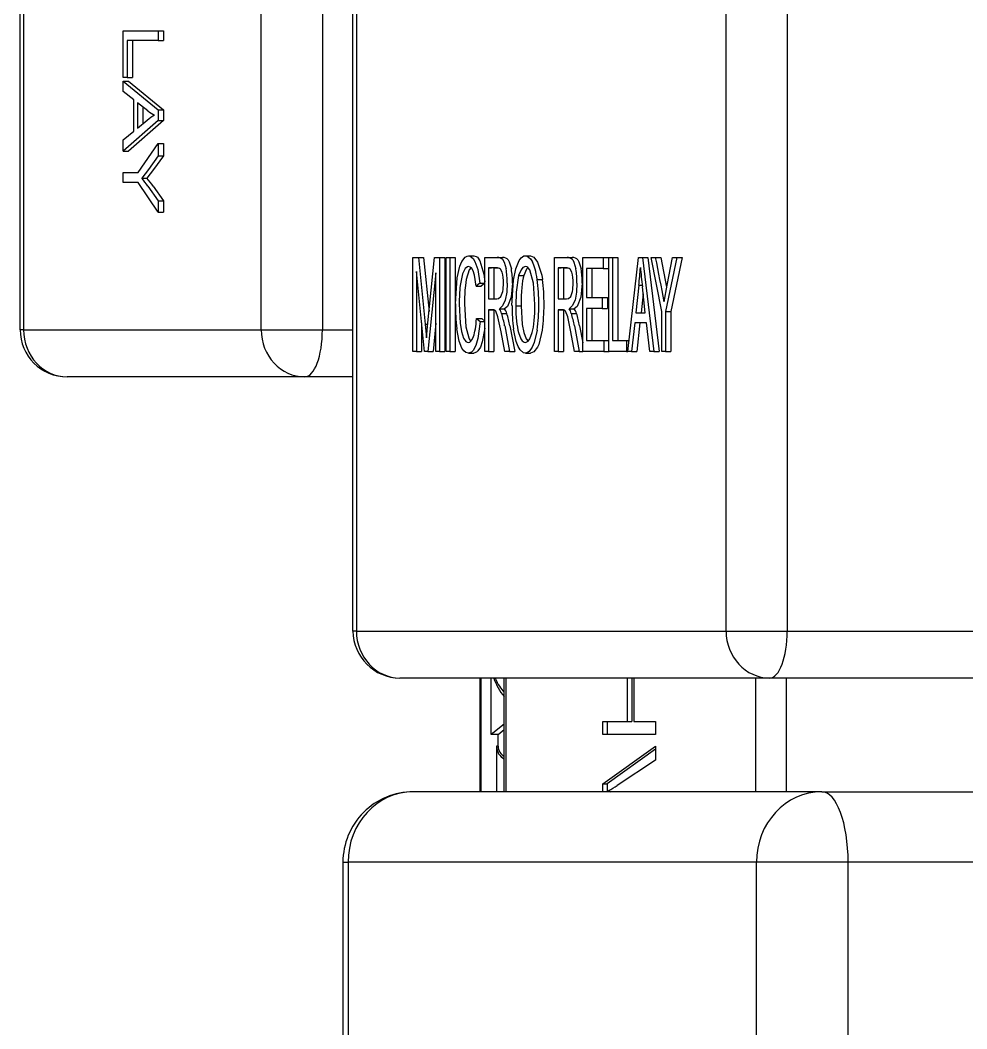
# Model space of a CAD drawing. Header units: inches. Extents: x 47316 to 59086, y 3141 to 11743.
# Drawn here: x 51897.58 to 51905.67, y 9000.97 to 9009.59 of the extents above; entities that cross this region are included whole.
import ezdxf

# ---------------------------------------------------------------- set-up
doc = ezdxf.new("R2010")
doc.units = ezdxf.units.IN
doc.header["$MEASUREMENT"] = 0
doc.layers.add('___SHELL', color=7, linetype='Continuous')

msp = doc.modelspace()

# ---------------------------------------------------------------- linework, layer by layer
at = {"layer": '___SHELL', "color": 0, "linetype": 'ByBlock', "lineweight": -2}
for p, q in [((51897.5796, 9006.9459), (51897.5796, 9015.3813)), ((51897.6088, 9015.3813), (51897.6089, 9006.9459)), ((51899.6402, 9006.9459), (51899.6402, 9015.3813)), ((51900.1631, 9015.3813), (51900.1631, 9006.9459)), ((51898.7604, 9008.4343), (51898.6755, 9008.3161)), ((51898.8051, 9008.4343), (51898.7205, 9008.3164)), ((51898.6755, 9008.3161), (51898.6188, 9008.2429)), ((51898.7205, 9008.3164), (51898.6634, 9008.2429)), ((51901.355, 9007.5297), (51901.3848, 9007.5672)), ((51901.3848, 9007.5672), (51901.4014, 9007.5762)), ((51901.4014, 9007.5762), (51901.4131, 9007.5781)), ((51901.4131, 9007.5781), (51901.4268, 9007.5756)), ((51901.4268, 9007.5756), (51901.4519, 9007.5558)), ((51901.4519, 9007.5558), (51901.4674, 9007.531)), ((51901.4578, 9007.5781), (51901.4761, 9007.5737)), ((51901.4761, 9007.5737), (51901.4878, 9007.5656)), ((51901.4878, 9007.5656), (51901.5091, 9007.5367)), ((51901.7068, 9007.5427), (51901.7171, 9007.5251)), ((51901.7515, 9007.5426), (51901.7602, 9007.5281)), ((51901.8442, 9007.5372), (51901.8622, 9007.5614)), ((51901.8622, 9007.5614), (51901.886, 9007.5768)), ((51901.886, 9007.5768), (51901.8985, 9007.5784)), ((51901.8985, 9007.5784), (51901.9133, 9007.5751)), ((51901.9133, 9007.5751), (51901.9416, 9007.5522)), ((51901.9416, 9007.5522), (51901.9585, 9007.5258)), ((51901.9432, 9007.5784), (51901.9713, 9007.568)), ((51901.9713, 9007.568), (51902.0031, 9007.5254)), ((51902.3027, 9007.5427), (51902.313, 9007.5251)), ((51902.3474, 9007.5426), (51902.3561, 9007.5281)), ((51901.3147, 9007.3906), (51901.338, 9007.4904)), ((51901.338, 9007.4904), (51901.355, 9007.5297)), ((51901.3831, 9007.4711), (51901.3595, 9007.4252)), ((51901.4023, 9007.4852), (51901.3831, 9007.4711)), ((51901.4185, 9007.4579), (51901.3923, 9007.3765)), ((51901.4126, 9007.4869), (51901.4023, 9007.4852)), ((51901.4273, 9007.4822), (51901.4126, 9007.4869)), ((51901.4335, 9007.4774), (51901.4185, 9007.4579)), ((51901.4362, 9007.4747), (51901.4273, 9007.4822)), ((51901.4513, 9007.4504), (51901.4362, 9007.4747)), ((51901.4674, 9007.531), (51901.4905, 9007.4619)), ((51901.4905, 9007.4619), (51901.5079, 9007.3439)), ((51901.5091, 9007.5367), (51901.5432, 9007.4209)), ((51901.6774, 9007.4703), (51901.6593, 9007.4755)), ((51901.6852, 9007.4633), (51901.6774, 9007.4703)), ((51901.6984, 9007.4386), (51901.6852, 9007.4633)), ((51901.7171, 9007.5251), (51901.7335, 9007.4662)), ((51901.7602, 9007.5281), (51901.7782, 9007.4662)), ((51901.7966, 9007.3714), (51901.8155, 9007.4657)), ((51901.8155, 9007.4657), (51901.8442, 9007.5372)), ((51901.8611, 9007.4583), (51901.8406, 9007.4095)), ((51901.877, 9007.4781), (51901.8611, 9007.4583)), ((51901.8986, 9007.487), (51901.877, 9007.4781)), ((51901.9087, 9007.4629), (51901.8853, 9007.4095)), ((51901.9116, 9007.4838), (51901.8986, 9007.487)), ((51901.9207, 9007.4772), (51901.9087, 9007.4629)), ((51901.92, 9007.478), (51901.9116, 9007.4838)), ((51901.9357, 9007.4579), (51901.92, 9007.478)), ((51901.9687, 9007.345), (51901.9357, 9007.4579)), ((51902.0031, 9007.5254), (51902.0378, 9007.4123)), ((51902.2733, 9007.4703), (51902.2553, 9007.4755)), ((51902.2811, 9007.4633), (51902.2733, 9007.4703)), ((51902.2943, 9007.4386), (51902.2811, 9007.4633)), ((51902.313, 9007.5251), (51902.3294, 9007.4662)), ((51902.3561, 9007.5281), (51902.3741, 9007.4662)), ((51901.2999, 9007.1685), (51901.3147, 9007.3906)), ((51901.3595, 9007.4252), (51901.3402, 9007.3233)), ((51901.3923, 9007.3765), (51901.3849, 9007.3233)), ((51901.463, 9007.4125), (51901.4513, 9007.4504)), ((51901.4767, 9007.3192), (51901.463, 9007.4125)), ((51901.5432, 9007.4209), (51901.5516, 9007.3557)), ((51901.7837, 9007.1522), (51901.7966, 9007.3714)), ((51901.8406, 9007.4095), (51901.8195, 9007.2684)), ((51902.0378, 9007.4123), (51902.0437, 9007.377)), ((51901.7435, 9007.345), (51901.7397, 9007.2684)), ((51901.7881, 9007.345), (51901.7776, 9007.2249)), ((51901.9803, 9007.162), (51901.9687, 9007.345)), ((51902.3394, 9007.345), (51902.3356, 9007.2684)), ((51902.3841, 9007.345), (51902.3735, 9007.2249)), ((51901.6517, 9007.2097), (51901.6695, 9007.2128)), ((51901.6695, 9007.2128), (51901.6894, 9007.2297)), ((51901.6894, 9007.2297), (51901.7044, 9007.273)), ((51901.7265, 9007.1992), (51901.7035, 9007.1497)), ((51901.7397, 9007.2684), (51901.7265, 9007.1992)), ((51901.7776, 9007.2249), (51901.7443, 9007.1448)), ((51901.8195, 9007.2684), (51901.8163, 9007.1505)), ((51902.2477, 9007.2097), (51902.2655, 9007.2128)), ((51902.2655, 9007.2128), (51902.2853, 9007.2297)), ((51902.2853, 9007.2297), (51902.3003, 9007.273)), ((51902.3224, 9007.1992), (51902.2994, 9007.1497)), ((51902.3356, 9007.2684), (51902.3224, 9007.1992)), ((51902.3735, 9007.2249), (51902.3402, 9007.1448)), ((51901.3327, 9007.1691), (51901.34, 9007.0038)), ((51901.3774, 9007.1691), (51901.3889, 9006.9702)), ((51901.6454, 9007.1052), (51901.6379, 9007.1137)), ((51901.7035, 9007.1497), (51901.6759, 9007.1265)), ((51901.7443, 9007.1448), (51901.7205, 9007.1265)), ((51901.861, 9007.1505), (51901.8704, 9006.9905)), ((51902.2414, 9007.1052), (51902.2339, 9007.1137)), ((51902.2994, 9007.1497), (51902.2718, 9007.1265)), ((51902.3402, 9007.1448), (51902.3165, 9007.1265)), ((51901.6639, 9007.0575), (51901.6454, 9007.1052)), ((51901.6914, 9006.928), (51901.6639, 9007.0575)), ((51902.2598, 9007.0575), (51902.2414, 9007.1052)), ((51902.2874, 9006.928), (51902.2598, 9007.0575)), ((51901.3323, 9006.8486), (51901.3126, 9006.9532)), ((51901.34, 9007.0038), (51901.3512, 9006.9324)), ((51901.3889, 9006.9702), (51901.414, 9006.8758)), ((51901.512, 9007.0157), (51901.4921, 9006.871)), ((51901.5516, 9006.9611), (51901.5299, 9006.8442)), ((51901.8207, 9006.8451), (51901.7973, 9006.9516)), ((51901.8704, 9006.9905), (51901.8842, 9006.9215)), ((51901.9984, 9006.9426), (51901.9742, 9006.8382)), ((51902.043, 9006.9428), (51902.0119, 9006.8191)), ((51901.3512, 9006.9324), (51901.3693, 9006.8757)), ((51901.3693, 9006.8757), (51901.3902, 9006.8465)), ((51901.4296, 9006.846), (51901.4434, 9006.8632)), ((51901.4434, 9006.8632), (51901.4553, 9006.8897)), ((51901.4921, 9006.871), (51901.4746, 9006.812)), ((51901.8396, 9006.9218), (51901.8596, 9006.8694)), ((51901.8596, 9006.8694), (51901.8716, 9006.8518)), ((51901.8842, 9006.9215), (51901.9045, 9006.8697)), ((51901.9045, 9006.8697), (51901.9209, 9006.8479)), ((51901.9207, 9006.8476), (51901.937, 9006.8692)), ((51901.937, 9006.8692), (51901.9572, 9006.9226)), ((51901.3558, 9006.7878), (51901.3323, 9006.8486)), ((51901.3714, 9006.7662), (51901.3558, 9006.7878)), ((51901.3905, 9006.752), (51901.3714, 9006.7662)), ((51901.3902, 9006.8465), (51901.4018, 9006.8397)), ((51901.4018, 9006.8397), (51901.4101, 9006.8382)), ((51901.4101, 9006.8382), (51901.422, 9006.8409)), ((51901.422, 9006.8409), (51901.4296, 9006.846)), ((51901.4516, 9006.7695), (51901.4379, 9006.7558)), ((51901.4746, 9006.812), (51901.4516, 9006.7695)), ((51901.5135, 9006.7985), (51901.4924, 9006.7649)), ((51901.5299, 9006.8442), (51901.5135, 9006.7985)), ((51901.8377, 9006.8018), (51901.8207, 9006.8451)), ((51901.8545, 9006.7742), (51901.8377, 9006.8018)), ((51901.8829, 9006.7501), (51901.8545, 9006.7742)), ((51901.8716, 9006.8518), (51901.8891, 9006.8396)), ((51901.8891, 9006.8396), (51901.8982, 9006.8381)), ((51901.8982, 9006.8381), (51901.9207, 9006.8476)), ((51901.9566, 9006.7967), (51901.9306, 9006.7614)), ((51901.9742, 9006.8382), (51901.9566, 9006.7967)), ((51902.0013, 9006.7968), (51901.9715, 9006.7581)), ((51902.0119, 9006.8191), (51902.0013, 9006.7968)), ((51901.4126, 9006.7471), (51901.3905, 9006.752)), ((51901.4379, 9006.7558), (51901.4126, 9006.7471)), ((51901.4807, 9006.7545), (51901.4573, 9006.747)), ((51901.4924, 9006.7649), (51901.4807, 9006.7545)), ((51901.8983, 9006.747), (51901.8829, 9006.7501)), ((51901.9161, 9006.7513), (51901.8983, 9006.747)), ((51901.9306, 9006.7614), (51901.9161, 9006.7513)), ((51901.9715, 9006.7581), (51901.943, 9006.7471)), ((51900.3383, 9002.3943), (51900.3383, 8993.0753)), ((51900.3822, 9002.3943), (51900.3822, 8993.0753)), ((51903.8732, 8993.0753), (51903.8732, 9002.3943)), ((51904.6575, 8993.0753), (51904.6575, 9002.3943))]:
    msp.add_line(p, q, dxfattribs=at)
at = {"layer": '___SHELL', "color": 0, "linetype": 'ByBlock', "lineweight": -2, "ltscale": 0.3375}
for p, q in [((51900.4246, 9004.3708), (51900.4246, 9009.7936)), ((51900.4538, 9009.7936), (51900.4538, 9004.3708)), ((51903.6137, 9004.3708), (51903.6137, 9009.7936)), ((51904.1367, 9009.7936), (51904.1367, 9004.3708))]:
    msp.add_line(p, q, dxfattribs=at)
at = {"layer": '___SHELL', "color": 0, "linetype": 'ByBlock', "lineweight": -2, "ltscale": 0.024911}
msp.add_line((51898.4594, 9009.1021), (51898.4594, 9009.5024), dxfattribs=at)
at = {"layer": '___SHELL', "color": 0, "linetype": 'ByBlock', "lineweight": -2, "ltscale": 0.018732}
msp.add_line((51898.4594, 9009.5024), (51898.7604, 9009.5024), dxfattribs=at)
at = {"layer": '___SHELL', "color": 0, "linetype": 'ByBlock', "lineweight": -2, "ltscale": 0.00278}
for p, q in [((51898.7604, 9009.5024), (51898.8051, 9009.5024)), ((51898.7604, 9009.4177), (51898.8051, 9009.4177)), ((51898.7604, 9008.8257), (51898.8051, 9008.8257)), ((51898.7604, 9008.7343), (51898.8051, 9008.7343)), ((51898.7604, 9008.5373), (51898.8051, 9008.5373)), ((51898.7604, 9008.4343), (51898.8051, 9008.4343)), ((51898.6188, 9008.2429), (51898.6634, 9008.2429)), ((51898.7604, 9008.0489), (51898.8051, 9008.0489)), ((51898.7604, 9007.9501), (51898.8051, 9007.9501)), ((51901.1648, 9007.5642), (51901.2095, 9007.5642)), ((51901.4133, 9007.5781), (51901.458, 9007.5781)), ((51901.6201, 9007.5643), (51901.6647, 9007.5643)), ((51901.6582, 9007.564), (51901.7029, 9007.564)), ((51902.5633, 9007.5642), (51902.608, 9007.5642)), ((51903.1929, 9007.5642), (51903.2375, 9007.5642)), ((51902.5633, 9007.4695), (51902.608, 9007.4695)), ((51901.8406, 9007.4095), (51901.8853, 9007.4095)), ((51901.4767, 9007.3192), (51901.5214, 9007.3192)), ((51902.1911, 9007.21), (51902.2357, 9007.21)), ((51902.5543, 9007.2233), (51902.599, 9007.2233)), ((51901.6759, 9007.1265), (51901.7205, 9007.1265)), ((51902.5543, 9007.1291), (51902.599, 9007.1291)), ((51901.4803, 9007.0426), (51901.5249, 9007.0426)), ((51902.291, 9007.0864), (51902.3356, 9007.0864)), ((51902.5689, 9006.8556), (51902.6135, 9006.8556)), ((51900.9664, 9006.7608), (51901.0111, 9006.7608)), ((51901.0644, 9006.7608), (51901.1091, 9006.7608)), ((51901.1648, 9006.7608), (51901.2095, 9006.7608)), ((51901.4129, 9006.7471), (51901.4575, 9006.7471)), ((51901.5834, 9006.7608), (51901.6281, 9006.7608)), ((51901.7631, 9006.7608), (51901.8078, 9006.7608)), ((51901.8982, 9006.747), (51901.9429, 9006.747)), ((51902.1794, 9006.7608), (51902.224, 9006.7608)), ((51902.5689, 9006.7608), (51902.6135, 9006.7608)), ((51902.9973, 9006.7608), (51903.042, 9006.7608))]:
    msp.add_line(p, q, dxfattribs=at)
at = {"layer": '___SHELL', "color": 0, "linetype": 'ByBlock', "lineweight": -2, "ltscale": 0.00527}
for p, q in [((51898.7604, 9009.5024), (51898.7604, 9009.4177)), ((51898.8051, 9009.5024), (51898.8051, 9009.4177)), ((51898.4594, 9008.2057), (51898.4594, 9008.2904))]:
    msp.add_line(p, q, dxfattribs=at)
at = {"layer": '___SHELL', "color": 0, "linetype": 'ByBlock', "lineweight": -2, "ltscale": 0.016522}
msp.add_line((51898.7604, 9009.4177), (51898.495, 9009.4177), dxfattribs=at)
at = {"layer": '___SHELL', "color": 0, "linetype": 'ByBlock', "lineweight": -2, "ltscale": 0.019641}
for p, q in [((51898.495, 9009.4177), (51898.495, 9009.1021)), ((51898.5397, 9009.4177), (51898.5397, 9009.1021))]:
    msp.add_line(p, q, dxfattribs=at)
at = {"layer": '___SHELL', "color": 0, "linetype": 'ByBlock', "lineweight": -2, "ltscale": 0.002209}
msp.add_line((51898.495, 9009.1021), (51898.4594, 9009.1021), dxfattribs=at)
at = {"layer": '___SHELL', "color": 0, "linetype": 'ByBlock', "lineweight": -2, "ltscale": 0.002783}
for p, q in [((51898.495, 9009.1021), (51898.5397, 9009.1021)), ((51898.4594, 9009.0716), (51898.5042, 9009.0716)), ((51898.4594, 9008.4723), (51898.5042, 9008.4723)), ((51900.9836, 9007.5642), (51901.0283, 9007.5642)), ((51901.2532, 9007.5642), (51901.2979, 9007.5642)), ((51901.8972, 9007.5784), (51901.9419, 9007.5784)), ((51902.216, 9007.5643), (51902.2607, 9007.5643)), ((51902.2541, 9007.564), (51902.2988, 9007.564)), ((51902.6431, 9007.5642), (51902.6878, 9007.5642)), ((51902.8991, 9007.5642), (51902.9438, 9007.5642)), ((51903.0115, 9007.5642), (51903.0562, 9007.5642)), ((51901.999, 9007.377), (51902.0437, 9007.377)), ((51901.5079, 9007.3439), (51901.5526, 9007.3439)), ((51901.5951, 9007.21), (51901.6398, 9007.21)), ((51901.8163, 9007.1508), (51901.861, 9007.1508)), ((51902.2718, 9007.1265), (51902.3165, 9007.1265)), ((51901.695, 9007.0864), (51901.7397, 9007.0864)), ((51903.0971, 9007.1012), (51903.1418, 9007.1012)), ((51901.2532, 9006.7608), (51901.2979, 9006.7608)), ((51902.8064, 9006.7608), (51902.8512, 9006.7608)), ((51903.0971, 9006.7608), (51903.1418, 9006.7608))]:
    msp.add_line(p, q, dxfattribs=at)
at = {"layer": '___SHELL', "color": 0, "linetype": 'ByBlock', "lineweight": -2, "ltscale": 0.005597}
msp.add_line((51898.4594, 9008.9817), (51898.4594, 9009.0716), dxfattribs=at)
at = {"layer": '___SHELL', "color": 0, "linetype": 'ByBlock', "lineweight": -2, "ltscale": 0.024189}
msp.add_line((51898.4594, 9009.0716), (51898.7604, 9008.8257), dxfattribs=at)
at = {"layer": '___SHELL', "color": 0, "linetype": 'ByBlock', "lineweight": -2, "ltscale": 0.024187}
msp.add_line((51898.5042, 9009.0716), (51898.8051, 9008.8257), dxfattribs=at)
at = {"layer": '___SHELL', "color": 0, "linetype": 'ByBlock', "lineweight": -2, "ltscale": 0.007171}
msp.add_line((51898.5506, 9008.9112), (51898.4594, 9008.9817), dxfattribs=at)
at = {"layer": '___SHELL', "color": 0, "linetype": 'ByBlock', "lineweight": -2, "ltscale": 0.016663}
msp.add_line((51898.5506, 9008.6435), (51898.5506, 9008.9112), dxfattribs=at)
at = {"layer": '___SHELL', "color": 0, "linetype": 'ByBlock', "lineweight": -2, "ltscale": 0.007024}
msp.add_line((51898.6713, 9008.8165), (51898.583, 9008.8868), dxfattribs=at)
at = {"layer": '___SHELL', "color": 0, "linetype": 'ByBlock', "lineweight": -2, "ltscale": 0.01351}
msp.add_line((51898.583, 9008.8868), (51898.583, 9008.6697), dxfattribs=at)
at = {"layer": '___SHELL', "color": 0, "linetype": 'ByBlock', "lineweight": -2, "ltscale": 0.00907}
msp.add_line((51898.6277, 9008.8512), (51898.6277, 9008.7055), dxfattribs=at)
at = {"layer": '___SHELL', "color": 0, "linetype": 'ByBlock', "lineweight": -2, "ltscale": 0.005692}
for p, q in [((51898.7604, 9008.8257), (51898.7604, 9008.7343)), ((51898.8051, 9008.8257), (51898.8051, 9008.7343))]:
    msp.add_line(p, q, dxfattribs=at)
at = {"layer": '___SHELL', "color": 0, "linetype": 'ByBlock', "lineweight": -2, "ltscale": 0.024834}
msp.add_line((51898.7604, 9008.7343), (51898.4594, 9008.4723), dxfattribs=at)
at = {"layer": '___SHELL', "color": 0, "linetype": 'ByBlock', "lineweight": -2, "ltscale": 0.024832}
msp.add_line((51898.8051, 9008.7343), (51898.5042, 9008.4723), dxfattribs=at)
at = {"layer": '___SHELL', "color": 0, "linetype": 'ByBlock', "lineweight": -2, "ltscale": 0.006652}
msp.add_line((51898.583, 9008.6697), (51898.6664, 9008.7366), dxfattribs=at)
at = {"layer": '___SHELL', "color": 0, "linetype": 'ByBlock', "lineweight": -2, "ltscale": 0.007336}
msp.add_line((51898.4594, 9008.5688), (51898.5506, 9008.6435), dxfattribs=at)
at = {"layer": '___SHELL', "color": 0, "linetype": 'ByBlock', "lineweight": -2, "ltscale": 0.006006}
msp.add_line((51898.4594, 9008.4723), (51898.4594, 9008.5688), dxfattribs=at)
at = {"layer": '___SHELL', "color": 0, "linetype": 'ByBlock', "lineweight": -2, "ltscale": 0.018782}
msp.add_line((51898.5869, 9008.2904), (51898.7604, 9008.5373), dxfattribs=at)
at = {"layer": '___SHELL', "color": 0, "linetype": 'ByBlock', "lineweight": -2, "ltscale": 0.006415}
for p, q in [((51898.7604, 9008.5373), (51898.7604, 9008.4343)), ((51898.8051, 9008.5373), (51898.8051, 9008.4343))]:
    msp.add_line(p, q, dxfattribs=at)
at = {"layer": '___SHELL', "color": 0, "linetype": 'ByBlock', "lineweight": -2, "ltscale": 0.007935}
for p, q in [((51898.4594, 9008.2904), (51898.5869, 9008.2904)), ((51898.5869, 9008.2057), (51898.4594, 9008.2057))]:
    msp.add_line(p, q, dxfattribs=at)
at = {"layer": '___SHELL', "color": 0, "linetype": 'ByBlock', "lineweight": -2, "ltscale": 0.019227}
msp.add_line((51898.7604, 9007.9501), (51898.5869, 9008.2057), dxfattribs=at)
at = {"layer": '___SHELL', "color": 0, "linetype": 'ByBlock', "lineweight": -2, "ltscale": 0.00948}
for p, q in [((51898.672, 9008.1729), (51898.7604, 9008.0489)), ((51898.7166, 9008.1729), (51898.8051, 9008.0489))]:
    msp.add_line(p, q, dxfattribs=at)
at = {"layer": '___SHELL', "color": 0, "linetype": 'ByBlock', "lineweight": -2, "ltscale": 0.006149}
for p, q in [((51898.7604, 9008.0489), (51898.7604, 9007.9501)), ((51898.8051, 9008.0489), (51898.8051, 9007.9501))]:
    msp.add_line(p, q, dxfattribs=at)
at = {"layer": '___SHELL', "color": 0, "linetype": 'ByBlock', "lineweight": -2, "ltscale": 0.05}
for p, q in [((51900.9358, 9006.7608), (51900.9358, 9007.5642)), ((51901.1648, 9007.5642), (51901.1648, 9006.7608)), ((51901.2095, 9007.5642), (51901.2095, 9006.7608)), ((51901.2214, 9006.7608), (51901.2214, 9007.5642)), ((51901.2532, 9007.5642), (51901.2532, 9006.7608)), ((51901.2979, 9007.5642), (51901.2979, 9006.7608)), ((51901.5516, 9006.7608), (51901.5516, 9007.5642)), ((51902.1476, 9006.7608), (51902.1476, 9007.5642)), ((51902.3898, 9006.7608), (51902.3898, 9007.5642)), ((51902.6114, 9006.7608), (51902.6114, 9007.5642))]:
    msp.add_line(p, q, dxfattribs=at)
at = {"layer": '___SHELL', "color": 0, "linetype": 'ByBlock', "lineweight": -2, "ltscale": 0.002975}
msp.add_line((51900.9358, 9007.5642), (51900.9836, 9007.5642), dxfattribs=at)
at = {"layer": '___SHELL', "color": 0, "linetype": 'ByBlock', "lineweight": -2, "ltscale": 0.035579}
msp.add_line((51900.9836, 9007.5642), (51901.0403, 9006.9954), dxfattribs=at)
at = {"layer": '___SHELL', "color": 0, "linetype": 'ByBlock', "lineweight": -2, "ltscale": 0.028955}
msp.add_line((51901.0283, 9007.5642), (51901.0745, 9007.1013), dxfattribs=at)
at = {"layer": '___SHELL', "color": 0, "linetype": 'ByBlock', "lineweight": -2, "ltscale": 0.034973}
msp.add_line((51901.0646, 9007.0052), (51901.122, 9007.5642), dxfattribs=at)
at = {"layer": '___SHELL', "color": 0, "linetype": 'ByBlock', "lineweight": -2, "ltscale": 0.002661}
msp.add_line((51901.122, 9007.5642), (51901.1648, 9007.5642), dxfattribs=at)
at = {"layer": '___SHELL', "color": 0, "linetype": 'ByBlock', "lineweight": -2, "ltscale": 0.001978}
for p, q in [((51901.2214, 9007.5642), (51901.2532, 9007.5642)), ((51901.2532, 9006.7608), (51901.2214, 9006.7608)), ((51902.1794, 9006.7608), (51902.1476, 9006.7608))]:
    msp.add_line(p, q, dxfattribs=at)
at = {"layer": '___SHELL', "color": 0, "linetype": 'ByBlock', "lineweight": -2, "ltscale": 0.002222}
msp.add_line((51901.5516, 9007.5642), (51901.5873, 9007.5642), dxfattribs=at)
at = {"layer": '___SHELL', "color": 0, "linetype": 'ByBlock', "lineweight": -2, "ltscale": 0.001056}
msp.add_line((51901.5516, 9007.5642), (51901.5686, 9007.5642), dxfattribs=at)
at = {"layer": '___SHELL', "color": 0, "linetype": 'ByBlock', "lineweight": -2, "ltscale": 0.003204}
for p, q in [((51901.5686, 9007.5642), (51901.6201, 9007.5643)), ((51902.1645, 9007.5642), (51902.216, 9007.5643))]:
    msp.add_line(p, q, dxfattribs=at)
at = {"layer": '___SHELL', "color": 0, "linetype": 'ByBlock', "lineweight": -2, "ltscale": 0.002365}
for p, q in [((51901.6201, 9007.5643), (51901.6581, 9007.564)), ((51902.216, 9007.5643), (51902.254, 9007.564))]:
    msp.add_line(p, q, dxfattribs=at)
at = {"layer": '___SHELL', "color": 0, "linetype": 'ByBlock', "lineweight": -2, "ltscale": 0.002356}
for p, q in [((51901.6649, 9007.5642), (51901.7027, 9007.5642)), ((51902.2608, 9007.5642), (51902.2987, 9007.5642))]:
    msp.add_line(p, q, dxfattribs=at)
at = {"layer": '___SHELL', "color": 0, "linetype": 'ByBlock', "lineweight": -2, "ltscale": 0.002219}
msp.add_line((51902.1476, 9007.5642), (51902.1832, 9007.5642), dxfattribs=at)
at = {"layer": '___SHELL', "color": 0, "linetype": 'ByBlock', "lineweight": -2, "ltscale": 0.001053}
msp.add_line((51902.1476, 9007.5642), (51902.1645, 9007.5642), dxfattribs=at)
at = {"layer": '___SHELL', "color": 0, "linetype": 'ByBlock', "lineweight": -2, "ltscale": 0.010797}
msp.add_line((51902.3898, 9007.5642), (51902.5633, 9007.5642), dxfattribs=at)
at = {"layer": '___SHELL', "color": 0, "linetype": 'ByBlock', "lineweight": -2, "ltscale": 0.005896}
for p, q in [((51902.5633, 9007.5642), (51902.5633, 9007.4695)), ((51902.608, 9007.5642), (51902.608, 9007.4695))]:
    msp.add_line(p, q, dxfattribs=at)
at = {"layer": '___SHELL', "color": 0, "linetype": 'ByBlock', "lineweight": -2, "ltscale": 0.001974}
for p, q in [((51902.6114, 9007.5642), (51902.6431, 9007.5642)), ((51903.0971, 9006.7608), (51903.0654, 9006.7608))]:
    msp.add_line(p, q, dxfattribs=at)
at = {"layer": '___SHELL', "color": 0, "linetype": 'ByBlock', "lineweight": -2, "ltscale": 0.044101}
for p, q in [((51902.6431, 9007.5642), (51902.6431, 9006.8556)), ((51902.6878, 9007.5642), (51902.6878, 9006.8556))]:
    msp.add_line(p, q, dxfattribs=at)
at = {"layer": '___SHELL', "color": 0, "linetype": 'ByBlock', "lineweight": -2, "ltscale": 0.050328}
msp.add_line((51902.7728, 9006.7608), (51902.8649, 9007.5642), dxfattribs=at)
at = {"layer": '___SHELL', "color": 0, "linetype": 'ByBlock', "lineweight": -2, "ltscale": 0.00213}
msp.add_line((51902.8649, 9007.5642), (51902.8991, 9007.5642), dxfattribs=at)
at = {"layer": '___SHELL', "color": 0, "linetype": 'ByBlock', "lineweight": -2, "ltscale": 0.050372}
for p, q in [((51902.8991, 9007.5642), (51902.9973, 9006.7608)), ((51902.9438, 9007.5642), (51903.042, 9006.7608))]:
    msp.add_line(p, q, dxfattribs=at)
at = {"layer": '___SHELL', "color": 0, "linetype": 'ByBlock', "lineweight": -2, "ltscale": 0.029387}
msp.add_line((51903.0654, 9007.1012), (51902.9729, 9007.5642), dxfattribs=at)
at = {"layer": '___SHELL', "color": 0, "linetype": 'ByBlock', "lineweight": -2, "ltscale": 0.002402}
for p, q in [((51902.9729, 9007.5642), (51903.0115, 9007.5642)), ((51902.1913, 9007.2097), (51902.2299, 9007.2097))]:
    msp.add_line(p, q, dxfattribs=at)
at = {"layer": '___SHELL', "color": 0, "linetype": 'ByBlock', "lineweight": -2, "ltscale": 0.016109}
msp.add_line((51903.0562, 9007.5642), (51903.1057, 9007.3102), dxfattribs=at)
at = {"layer": '___SHELL', "color": 0, "linetype": 'ByBlock', "lineweight": -2, "ltscale": 0.029428}
msp.add_line((51903.1929, 9007.5642), (51903.0971, 9007.1012), dxfattribs=at)
at = {"layer": '___SHELL', "color": 0, "linetype": 'ByBlock', "lineweight": -2, "ltscale": 0.014979}
msp.add_line((51903.1094, 9007.3281), (51903.1559, 9007.5642), dxfattribs=at)
at = {"layer": '___SHELL', "color": 0, "linetype": 'ByBlock', "lineweight": -2, "ltscale": 0.029427}
msp.add_line((51903.2375, 9007.5642), (51903.1418, 9007.1012), dxfattribs=at)
at = {"layer": '___SHELL', "color": 0, "linetype": 'ByBlock', "lineweight": -2, "ltscale": 0.002304}
msp.add_line((51903.1559, 9007.5642), (51903.1929, 9007.5642), dxfattribs=at)
at = {"layer": '___SHELL', "color": 0, "linetype": 'ByBlock', "lineweight": -2, "ltscale": 0.016541}
for p, q in [((51901.5834, 9007.4755), (51901.5834, 9007.2097)), ((51901.6281, 9007.4755), (51901.6281, 9007.2097)), ((51902.1794, 9007.4755), (51902.1794, 9007.2097)), ((51902.224, 9007.4755), (51902.224, 9007.2097))]:
    msp.add_line(p, q, dxfattribs=at)
at = {"layer": '___SHELL', "color": 0, "linetype": 'ByBlock', "lineweight": -2, "ltscale": 0.000750732}
for p, q in [((51901.5955, 9007.4755), (51901.5834, 9007.4755)), ((51902.1914, 9007.4755), (51902.1794, 9007.4755))]:
    msp.add_line(p, q, dxfattribs=at)
at = {"layer": '___SHELL', "color": 0, "linetype": 'ByBlock', "lineweight": -2, "ltscale": 0.001581}
msp.add_line((51901.5834, 9007.4755), (51901.6088, 9007.4755), dxfattribs=at)
at = {"layer": '___SHELL', "color": 0, "linetype": 'ByBlock', "lineweight": -2, "ltscale": 0.002289}
msp.add_line((51901.6323, 9007.4755), (51901.5955, 9007.4755), dxfattribs=at)
at = {"layer": '___SHELL', "color": 0, "linetype": 'ByBlock', "lineweight": -2, "ltscale": 0.001685}
msp.add_line((51901.6593, 9007.4755), (51901.6323, 9007.4755), dxfattribs=at)
at = {"layer": '___SHELL', "color": 0, "linetype": 'ByBlock', "lineweight": -2, "ltscale": 0.001877}
for p, q in [((51901.6323, 9007.4754), (51901.6624, 9007.4754)), ((51902.2282, 9007.4754), (51902.2583, 9007.4754))]:
    msp.add_line(p, q, dxfattribs=at)
at = {"layer": '___SHELL', "color": 0, "linetype": 'ByBlock', "lineweight": -2, "ltscale": 0.001584}
msp.add_line((51902.1794, 9007.4755), (51902.2048, 9007.4755), dxfattribs=at)
at = {"layer": '___SHELL', "color": 0, "linetype": 'ByBlock', "lineweight": -2, "ltscale": 0.002292}
msp.add_line((51902.2282, 9007.4755), (51902.1914, 9007.4755), dxfattribs=at)
at = {"layer": '___SHELL', "color": 0, "linetype": 'ByBlock', "lineweight": -2, "ltscale": 0.001682}
msp.add_line((51902.2553, 9007.4755), (51902.2282, 9007.4755), dxfattribs=at)
at = {"layer": '___SHELL', "color": 0, "linetype": 'ByBlock', "lineweight": -2, "ltscale": 0.008823}
msp.add_line((51902.5633, 9007.4695), (51902.4215, 9007.4695), dxfattribs=at)
at = {"layer": '___SHELL', "color": 0, "linetype": 'ByBlock', "lineweight": -2, "ltscale": 0.015323}
for p, q in [((51902.4215, 9007.4695), (51902.4215, 9007.2233)), ((51902.4662, 9007.4695), (51902.4662, 9007.2233))]:
    msp.add_line(p, q, dxfattribs=at)
at = {"layer": '___SHELL', "color": 0, "linetype": 'ByBlock', "lineweight": -2, "ltscale": 0.042569}
msp.add_line((51900.9664, 9007.4448), (51900.9664, 9006.7608), dxfattribs=at)
at = {"layer": '___SHELL', "color": 0, "linetype": 'ByBlock', "lineweight": -2, "ltscale": 0.042788}
msp.add_line((51901.0358, 9006.7608), (51900.9664, 9007.4448), dxfattribs=at)
at = {"layer": '___SHELL', "color": 0, "linetype": 'ByBlock', "lineweight": -2, "ltscale": 0.042076}
msp.add_line((51901.1341, 9007.4333), (51901.0644, 9006.7608), dxfattribs=at)
at = {"layer": '___SHELL', "color": 0, "linetype": 'ByBlock', "lineweight": -2, "ltscale": 0.041852}
msp.add_line((51901.1341, 9006.7608), (51901.1341, 9007.4333), dxfattribs=at)
at = {"layer": '___SHELL', "color": 0, "linetype": 'ByBlock', "lineweight": -2, "ltscale": 0.002477}
msp.add_line((51901.5079, 9007.3439), (51901.4767, 9007.3192), dxfattribs=at)
at = {"layer": '___SHELL', "color": 0, "linetype": 'ByBlock', "lineweight": -2, "ltscale": 0.002479}
msp.add_line((51901.5526, 9007.3439), (51901.5214, 9007.3192), dxfattribs=at)
at = {"layer": '___SHELL', "color": 0, "linetype": 'ByBlock', "lineweight": -2, "ltscale": 0.014764}
msp.add_line((51902.8683, 9007.3264), (51902.842, 9007.0907), dxfattribs=at)
at = {"layer": '___SHELL', "color": 0, "linetype": 'ByBlock', "lineweight": -2, "ltscale": 0.00177}
msp.add_line((51902.8683, 9007.3264), (51902.8968, 9007.3264), dxfattribs=at)
at = {"layer": '___SHELL', "color": 0, "linetype": 'ByBlock', "lineweight": -2, "ltscale": 0.013942}
msp.add_line((51902.9233, 9007.0907), (51902.8983, 9007.3133), dxfattribs=at)
at = {"layer": '___SHELL', "color": 0, "linetype": 'ByBlock', "lineweight": -2, "ltscale": 0.008987}
msp.add_line((51903.0832, 9007.1861), (51903.1094, 9007.3281), dxfattribs=at)
at = {"layer": '___SHELL', "color": 0, "linetype": 'ByBlock', "lineweight": -2, "ltscale": 0.000741577}
for p, q in [((51901.5834, 9007.2097), (51901.5954, 9007.2097)), ((51902.1794, 9007.2097), (51902.1913, 9007.2097))]:
    msp.add_line(p, q, dxfattribs=at)
at = {"layer": '___SHELL', "color": 0, "linetype": 'ByBlock', "lineweight": -2, "ltscale": 0.002399}
msp.add_line((51901.5954, 9007.2097), (51901.6339, 9007.2097), dxfattribs=at)
at = {"layer": '___SHELL', "color": 0, "linetype": 'ByBlock', "lineweight": -2, "ltscale": 0.001108}
for p, q in [((51901.6339, 9007.2097), (51901.6517, 9007.2097)), ((51902.2299, 9007.2097), (51902.2477, 9007.2097))]:
    msp.add_line(p, q, dxfattribs=at)
at = {"layer": '___SHELL', "color": 0, "linetype": 'ByBlock', "lineweight": -2, "ltscale": 0.00088209}
for p, q in [((51901.6398, 9007.21), (51901.654, 9007.2097)), ((51902.2357, 9007.21), (51902.2499, 9007.2097))]:
    msp.add_line(p, q, dxfattribs=at)
at = {"layer": '___SHELL', "color": 0, "linetype": 'ByBlock', "lineweight": -2, "ltscale": 0.008264}
for p, q in [((51902.4215, 9007.2233), (51902.5543, 9007.2233)), ((51902.5543, 9007.1291), (51902.4215, 9007.1291))]:
    msp.add_line(p, q, dxfattribs=at)
at = {"layer": '___SHELL', "color": 0, "linetype": 'ByBlock', "lineweight": -2, "ltscale": 0.005859}
for p, q in [((51902.5543, 9007.2233), (51902.5543, 9007.1291)), ((51902.599, 9007.2233), (51902.599, 9007.1291))]:
    msp.add_line(p, q, dxfattribs=at)
at = {"layer": '___SHELL', "color": 0, "linetype": 'ByBlock', "lineweight": -2, "ltscale": 0.010235}
msp.add_line((51902.9049, 9007.2541), (51902.8867, 9007.0907), dxfattribs=at)
at = {"layer": '___SHELL', "color": 0, "linetype": 'ByBlock', "lineweight": -2, "ltscale": 0.000390637}
for p, q in [((51901.5897, 9007.1176), (51901.5834, 9007.1176)), ((51902.1856, 9007.1176), (51902.1794, 9007.1176))]:
    msp.add_line(p, q, dxfattribs=at)
at = {"layer": '___SHELL', "color": 0, "linetype": 'ByBlock', "lineweight": -2, "ltscale": 0.022205}
for p, q in [((51901.5834, 9007.1176), (51901.5834, 9006.7608)), ((51901.6281, 9007.1176), (51901.6281, 9006.7608)), ((51902.1794, 9007.1176), (51902.1794, 9006.7608))]:
    msp.add_line(p, q, dxfattribs=at)
at = {"layer": '___SHELL', "color": 0, "linetype": 'ByBlock', "lineweight": -2, "ltscale": 0.001285}
for p, q in [((51901.6104, 9007.1178), (51901.5897, 9007.1176)), ((51902.2063, 9007.1178), (51902.1856, 9007.1176))]:
    msp.add_line(p, q, dxfattribs=at)
at = {"layer": '___SHELL', "color": 0, "linetype": 'ByBlock', "lineweight": -2, "ltscale": 0.002216}
for p, q in [((51901.5897, 9007.1176), (51901.6253, 9007.1176)), ((51902.1856, 9007.1176), (51902.2212, 9007.1176))]:
    msp.add_line(p, q, dxfattribs=at)
at = {"layer": '___SHELL', "color": 0, "linetype": 'ByBlock', "lineweight": -2, "ltscale": 0.000616523}
for p, q in [((51901.6203, 9007.1176), (51901.6104, 9007.1178)), ((51902.2162, 9007.1176), (51902.2063, 9007.1178))]:
    msp.add_line(p, q, dxfattribs=at)
at = {"layer": '___SHELL', "color": 0, "linetype": 'ByBlock', "lineweight": -2, "ltscale": 0.022208}
msp.add_line((51902.224, 9007.1177), (51902.224, 9006.7608), dxfattribs=at)
at = {"layer": '___SHELL', "color": 0, "linetype": 'ByBlock', "lineweight": -2, "ltscale": 0.017023}
for p, q in [((51902.4215, 9007.1291), (51902.4215, 9006.8556)), ((51902.4662, 9007.1291), (51902.4662, 9006.8556))]:
    msp.add_line(p, q, dxfattribs=at)
at = {"layer": '___SHELL', "color": 0, "linetype": 'ByBlock', "lineweight": -2, "ltscale": 0.002592}
msp.add_line((51901.4803, 9007.0426), (51901.512, 9007.0157), dxfattribs=at)
at = {"layer": '___SHELL', "color": 0, "linetype": 'ByBlock', "lineweight": -2, "ltscale": 0.002176}
msp.add_line((51901.5249, 9007.0426), (51901.5516, 9007.02), dxfattribs=at)
at = {"layer": '___SHELL', "color": 0, "linetype": 'ByBlock', "lineweight": -2, "ltscale": 0.00506}
msp.add_line((51902.842, 9007.0907), (51902.9233, 9007.0907), dxfattribs=at)
at = {"layer": '___SHELL', "color": 0, "linetype": 'ByBlock', "lineweight": -2, "ltscale": 0.021182}
for p, q in [((51903.0654, 9006.7608), (51903.0654, 9007.1012)), ((51903.0971, 9007.1012), (51903.0971, 9006.7608)), ((51903.1418, 9007.1012), (51903.1418, 9006.7608))]:
    msp.add_line(p, q, dxfattribs=at)
at = {"layer": '___SHELL', "color": 0, "linetype": 'ByBlock', "lineweight": -2, "ltscale": 0.001822}
msp.add_line((51897.6089, 9006.9459), (51897.5796, 9006.9459), dxfattribs=at)
at = {"layer": '___SHELL', "color": 0, "linetype": 'ByBlock', "lineweight": -2, "ltscale": 0.126428}
msp.add_line((51897.6089, 9006.9459), (51899.6402, 9006.9459), dxfattribs=at)
at = {"layer": '___SHELL', "color": 0, "linetype": 'ByBlock', "lineweight": -2, "ltscale": 0.032544}
msp.add_line((51899.6402, 9006.9459), (51900.1631, 9006.9459), dxfattribs=at)
at = {"layer": '___SHELL', "color": 0, "linetype": 'ByBlock', "lineweight": -2, "ltscale": 0.016272}
msp.add_line((51900.1631, 9006.9459), (51900.4246, 9006.9459), dxfattribs=at)
at = {"layer": '___SHELL', "color": 0, "linetype": 'ByBlock', "lineweight": -2, "ltscale": 0.015164}
msp.add_line((51901.0111, 9007.0045), (51901.0111, 9006.7608), dxfattribs=at)
at = {"layer": '___SHELL', "color": 0, "linetype": 'ByBlock', "lineweight": -2, "ltscale": 0.001447}
msp.add_line((51901.0403, 9006.9954), (51901.0636, 9006.9954), dxfattribs=at)
at = {"layer": '___SHELL', "color": 0, "linetype": 'ByBlock', "lineweight": -2, "ltscale": 0.007429}
msp.add_line((51901.0403, 9006.9954), (51901.0518, 9006.8766), dxfattribs=at)
at = {"layer": '___SHELL', "color": 0, "linetype": 'ByBlock', "lineweight": -2, "ltscale": 0.008047}
msp.add_line((51901.0518, 9006.8766), (51901.0646, 9007.0052), dxfattribs=at)
at = {"layer": '___SHELL', "color": 0, "linetype": 'ByBlock', "lineweight": -2, "ltscale": 0.015108}
msp.add_line((51901.1341, 9007.0023), (51901.1091, 9006.7608), dxfattribs=at)
at = {"layer": '___SHELL', "color": 0, "linetype": 'ByBlock', "lineweight": -2, "ltscale": 0.002463}
msp.add_line((51901.512, 9007.0157), (51901.5516, 9007.0157), dxfattribs=at)
at = {"layer": '___SHELL', "color": 0, "linetype": 'ByBlock', "lineweight": -2, "ltscale": 0.013852}
for p, q in [((51901.7213, 9006.9794), (51901.7631, 9006.7608)), ((51902.3172, 9006.9794), (51902.359, 9006.7608))]:
    msp.add_line(p, q, dxfattribs=at)
at = {"layer": '___SHELL', "color": 0, "linetype": 'ByBlock', "lineweight": -2, "ltscale": 0.013856}
msp.add_line((51901.766, 9006.9795), (51901.8078, 9006.7608), dxfattribs=at)
at = {"layer": '___SHELL', "color": 0, "linetype": 'ByBlock', "lineweight": -2, "ltscale": 0.009222}
msp.add_line((51902.362, 9006.9795), (51902.3898, 9006.834), dxfattribs=at)
at = {"layer": '___SHELL', "color": 0, "linetype": 'ByBlock', "lineweight": -2, "ltscale": 0.015235}
for p, q in [((51902.8328, 9007.0042), (51902.8064, 9006.7608)), ((51902.8775, 9007.0042), (51902.8512, 9006.7608))]:
    msp.add_line(p, q, dxfattribs=at)
at = {"layer": '___SHELL', "color": 0, "linetype": 'ByBlock', "lineweight": -2, "ltscale": 0.006244}
msp.add_line((51902.9331, 9007.0042), (51902.8328, 9007.0042), dxfattribs=at)
at = {"layer": '___SHELL', "color": 0, "linetype": 'ByBlock', "lineweight": -2, "ltscale": 0.015245}
msp.add_line((51902.9611, 9006.7608), (51902.9331, 9007.0042), dxfattribs=at)
at = {"layer": '___SHELL', "color": 0, "linetype": 'ByBlock', "lineweight": -2, "ltscale": 0.01059}
msp.add_line((51901.7232, 9006.7608), (51901.6914, 9006.928), dxfattribs=at)
at = {"layer": '___SHELL', "color": 0, "linetype": 'ByBlock', "lineweight": -2, "ltscale": 0.010589}
msp.add_line((51902.3191, 9006.7608), (51902.2874, 9006.928), dxfattribs=at)
at = {"layer": '___SHELL', "color": 0, "linetype": 'ByBlock', "lineweight": -2, "ltscale": 0.009171}
msp.add_line((51902.4215, 9006.8556), (51902.5689, 9006.8556), dxfattribs=at)
at = {"layer": '___SHELL', "color": 0, "linetype": 'ByBlock', "lineweight": -2, "ltscale": 0.005899}
for p, q in [((51902.5689, 9006.8556), (51902.5689, 9006.7608)), ((51902.7613, 9006.8556), (51902.7613, 9006.7608))]:
    msp.add_line(p, q, dxfattribs=at)
at = {"layer": '___SHELL', "color": 0, "linetype": 'ByBlock', "lineweight": -2, "ltscale": 0.007358}
msp.add_line((51902.6431, 9006.8556), (51902.7613, 9006.8556), dxfattribs=at)
at = {"layer": '___SHELL', "color": 0, "linetype": 'ByBlock', "lineweight": -2, "ltscale": 0.001385}
msp.add_line((51902.7613, 9006.8556), (51902.7836, 9006.8556), dxfattribs=at)
at = {"layer": '___SHELL', "color": 0, "linetype": 'ByBlock', "lineweight": -2, "ltscale": 0.001907}
for p, q in [((51900.9664, 9006.7608), (51900.9358, 9006.7608)), ((51901.1648, 9006.7608), (51901.1341, 9006.7608))]:
    msp.add_line(p, q, dxfattribs=at)
at = {"layer": '___SHELL', "color": 0, "linetype": 'ByBlock', "lineweight": -2, "ltscale": 0.001779}
msp.add_line((51901.0644, 9006.7608), (51901.0358, 9006.7608), dxfattribs=at)
at = {"layer": '___SHELL', "color": 0, "linetype": 'ByBlock', "lineweight": -2, "ltscale": 0.001981}
msp.add_line((51901.5834, 9006.7608), (51901.5516, 9006.7608), dxfattribs=at)
at = {"layer": '___SHELL', "color": 0, "linetype": 'ByBlock', "lineweight": -2, "ltscale": 0.002484}
for p, q in [((51901.7631, 9006.7608), (51901.7232, 9006.7608)), ((51902.359, 9006.7608), (51902.3191, 9006.7608))]:
    msp.add_line(p, q, dxfattribs=at)
at = {"layer": '___SHELL', "color": 0, "linetype": 'ByBlock', "lineweight": -2, "ltscale": 0.001917}
msp.add_line((51902.359, 9006.7608), (51902.3898, 9006.7608), dxfattribs=at)
at = {"layer": '___SHELL', "color": 0, "linetype": 'ByBlock', "lineweight": -2, "ltscale": 0.011145}
msp.add_line((51902.5689, 9006.7608), (51902.3898, 9006.7608), dxfattribs=at)
at = {"layer": '___SHELL', "color": 0, "linetype": 'ByBlock', "lineweight": -2, "ltscale": 0.009332}
msp.add_line((51902.7613, 9006.7608), (51902.6114, 9006.7608), dxfattribs=at)
at = {"layer": '___SHELL', "color": 0, "linetype": 'ByBlock', "lineweight": -2, "ltscale": 0.00071106}
msp.add_line((51902.7613, 9006.7608), (51902.7728, 9006.7608), dxfattribs=at)
at = {"layer": '___SHELL', "color": 0, "linetype": 'ByBlock', "lineweight": -2, "ltscale": 0.002097}
msp.add_line((51902.8064, 9006.7608), (51902.7728, 9006.7608), dxfattribs=at)
at = {"layer": '___SHELL', "color": 0, "linetype": 'ByBlock', "lineweight": -2, "ltscale": 0.002252}
msp.add_line((51902.9973, 9006.7608), (51902.9611, 9006.7608), dxfattribs=at)
at = {"layer": '___SHELL', "color": 0, "linetype": 'ByBlock', "lineweight": -2, "ltscale": 0.126431}
msp.add_line((51900.0127, 9006.5442), (51897.9813, 9006.5442), dxfattribs=at)
at = {"layer": '___SHELL', "color": 0, "linetype": 'ByBlock', "lineweight": -2, "ltscale": 0.025635}
msp.add_line((51900.4246, 9006.5442), (51900.0127, 9006.5442), dxfattribs=at)
at = {"layer": '___SHELL', "color": 0, "linetype": 'ByBlock', "lineweight": -2, "ltscale": 0.001819}
msp.add_line((51900.4538, 9004.3708), (51900.4246, 9004.3708), dxfattribs=at)
at = {"layer": '___SHELL', "color": 0, "linetype": 'ByBlock', "lineweight": -2, "ltscale": 0.196667}
for p, q in [((51900.4538, 9004.3708), (51903.6137, 9004.3708)), ((51903.9862, 9003.9691), (51900.8263, 9003.9691))]:
    msp.add_line(p, q, dxfattribs=at)
at = {"layer": '___SHELL', "color": 0, "linetype": 'ByBlock', "lineweight": -2, "ltscale": 0.032547}
msp.add_line((51903.6137, 9004.3708), (51904.1367, 9004.3708), dxfattribs=at)
at = {"layer": '___SHELL', "color": 0, "linetype": 'ByBlock', "lineweight": -2, "ltscale": 0.463251}
msp.add_line((51904.1367, 9004.3708), (51911.5799, 9004.3708), dxfattribs=at)
at = {"layer": '___SHELL', "color": 0, "linetype": 'ByBlock', "lineweight": -2, "ltscale": 0.060513}
for p, q in [((51901.5078, 9003.9691), (51901.5078, 9002.9969)), ((51901.5166, 9003.9691), (51901.5166, 9002.9969)), ((51901.7174, 9002.9969), (51901.7174, 9003.9691)), ((51901.732, 9003.9691), (51901.732, 9002.9969)), ((51903.8687, 9002.9969), (51903.8687, 9003.9691)), ((51904.1302, 9002.9969), (51904.1302, 9003.9691))]:
    msp.add_line(p, q, dxfattribs=at)
at = {"layer": '___SHELL', "color": 0, "linetype": 'ByBlock', "lineweight": -2, "ltscale": 0.029971}
msp.add_line((51901.6047, 9003.4876), (51901.6047, 9003.9691), dxfattribs=at)
at = {"layer": '___SHELL', "color": 0, "linetype": 'ByBlock', "lineweight": -2, "ltscale": 0.023184}
for p, q in [((51902.7723, 9003.5966), (51902.7723, 9003.9691)), ((51902.8095, 9003.9691), (51902.8095, 9003.5966)), ((51902.8256, 9003.9691), (51902.8256, 9003.5966))]:
    msp.add_line(p, q, dxfattribs=at)
at = {"layer": '___SHELL', "color": 0, "linetype": 'ByBlock', "lineweight": -2, "ltscale": 0.471762}
msp.add_line((51911.5662, 9003.9691), (51903.9862, 9003.9691), dxfattribs=at)
at = {"layer": '___SHELL', "color": 0, "linetype": 'ByBlock', "lineweight": -2, "ltscale": 0.006888}
for p, q in [((51902.5596, 9003.486), (51902.5596, 9003.5966)), ((51902.5968, 9003.5966), (51902.5968, 9003.486)), ((51903.011, 9003.5966), (51903.011, 9003.486))]:
    msp.add_line(p, q, dxfattribs=at)
at = {"layer": '___SHELL', "color": 0, "linetype": 'ByBlock', "lineweight": -2, "ltscale": 0.013239}
msp.add_line((51902.5596, 9003.5966), (51902.7723, 9003.5966), dxfattribs=at)
at = {"layer": '___SHELL', "color": 0, "linetype": 'ByBlock', "lineweight": -2, "ltscale": 0.002319}
for p, q in [((51902.7723, 9003.5966), (51902.8095, 9003.5966)), ((51902.5596, 9003.0633), (51902.5968, 9003.0633))]:
    msp.add_line(p, q, dxfattribs=at)
at = {"layer": '___SHELL', "color": 0, "linetype": 'ByBlock', "lineweight": -2, "ltscale": 0.011536}
msp.add_line((51902.8256, 9003.5966), (51903.011, 9003.5966), dxfattribs=at)
at = {"layer": '___SHELL', "color": 0, "linetype": 'ByBlock', "lineweight": -2, "ltscale": 0.008843}
msp.add_line((51901.7174, 9003.5741), (51901.6047, 9003.4876), dxfattribs=at)
at = {"layer": '___SHELL', "color": 0, "linetype": 'ByBlock', "lineweight": -2, "ltscale": 0.00412}
msp.add_line((51901.6648, 9003.4876), (51901.7174, 9003.5279), dxfattribs=at)
at = {"layer": '___SHELL', "color": 0, "linetype": 'ByBlock', "lineweight": -2, "ltscale": 0.003745}
msp.add_line((51901.6648, 9003.4876), (51901.6047, 9003.4876), dxfattribs=at)
at = {"layer": '___SHELL', "color": 0, "linetype": 'ByBlock', "lineweight": -2, "ltscale": 0.00625}
msp.add_line((51901.6648, 9003.3872), (51901.6648, 9003.4876), dxfattribs=at)
at = {"layer": '___SHELL', "color": 0, "linetype": 'ByBlock', "lineweight": -2, "ltscale": 0.028094}
msp.add_line((51903.011, 9003.486), (51902.5596, 9003.486), dxfattribs=at)
at = {"layer": '___SHELL', "color": 0, "linetype": 'ByBlock', "lineweight": -2, "ltscale": 0.024292}
msp.add_line((51901.652, 9003.3872), (51901.652, 9002.9969), dxfattribs=at)
at = {"layer": '___SHELL', "color": 0, "linetype": 'ByBlock', "lineweight": -2, "ltscale": 0.000796509}
msp.add_line((51901.6648, 9003.3872), (51901.652, 9003.3872), dxfattribs=at)
at = {"layer": '___SHELL', "color": 0, "linetype": 'ByBlock', "lineweight": -2, "ltscale": 0.034567}
msp.add_line((51902.5596, 9003.0633), (51903.011, 9003.3869), dxfattribs=at)
at = {"layer": '___SHELL', "color": 0, "linetype": 'ByBlock', "lineweight": -2, "ltscale": 0.031714}
msp.add_line((51903.011, 9003.3602), (51902.5968, 9003.0633), dxfattribs=at)
at = {"layer": '___SHELL', "color": 0, "linetype": 'ByBlock', "lineweight": -2, "ltscale": 0.007443}
msp.add_line((51903.011, 9003.3869), (51903.011, 9003.2673), dxfattribs=at)
at = {"layer": '___SHELL', "color": 0, "linetype": 'ByBlock', "lineweight": -2, "ltscale": 0.024475}
msp.add_line((51903.011, 9003.2673), (51902.683, 9003.0503), dxfattribs=at)
at = {"layer": '___SHELL', "color": 0, "linetype": 'ByBlock', "lineweight": -2, "ltscale": 0.004135}
for p, q in [((51902.5596, 9002.9969), (51902.5596, 9003.0633)), ((51902.5968, 9003.0633), (51902.5968, 9002.9969))]:
    msp.add_line(p, q, dxfattribs=at)
at = {"layer": '___SHELL', "color": 0, "linetype": 'ByBlock', "lineweight": -2, "ltscale": 0.217273}
for p, q in [((51904.4318, 9002.9969), (51900.9408, 9002.9969)), ((51903.8732, 9002.3943), (51900.3822, 9002.3943))]:
    msp.add_line(p, q, dxfattribs=at)
at = {"layer": '___SHELL', "color": 0, "linetype": 'ByBlock', "lineweight": -2, "ltscale": 0.001221}
msp.add_line((51902.6091, 9003.0065), (51902.6263, 9002.9971), dxfattribs=at)
at = {"layer": '___SHELL', "color": 0, "linetype": 'ByBlock', "lineweight": -2, "ltscale": 0.445798}
msp.add_line((51904.4318, 9002.9969), (51911.5946, 9002.9969), dxfattribs=at)
at = {"layer": '___SHELL', "color": 0, "linetype": 'ByBlock', "lineweight": -2, "ltscale": 0.002728}
msp.add_line((51900.3383, 9002.3943), (51900.3822, 9002.3943), dxfattribs=at)
at = {"layer": '___SHELL', "color": 0, "linetype": 'ByBlock', "lineweight": -2, "ltscale": 0.048816}
msp.add_line((51904.6575, 9002.3943), (51903.8732, 9002.3943), dxfattribs=at)
at = {"layer": '___SHELL', "color": 0, "linetype": 'ByBlock', "lineweight": -2, "ltscale": 0.433575}
msp.add_line((51911.6239, 9002.3943), (51904.6575, 9002.3943), dxfattribs=at)
at = {"layer": '___SHELL', "color": 0, "linetype": 'ByBlock', "lineweight": -2}
for centre, radius, start, end in [((51899.0691, 9008.2511), 0.6306, 122.66557, 129.67756), ((51898.8312, 9009.0166), 0.2561, 231.37683, 246.41782), ((51897.4588, 9007.3082), 1.4898, 35.48236, 38.86384), ((51897.5098, 9007.3114), 1.4828, 35.52134, 38.918), ((51901.6631, 9007.5079), 0.056, 38.46985, 94.95884), ((51901.7065, 9007.5061), 0.058, 39.10164, 93.7235), ((51902.259, 9007.5079), 0.056, 38.46985, 94.95884), ((51902.3025, 9007.5061), 0.058, 39.10164, 93.7235), ((51890.2832, 9004.9376), 12.9961, 9.96306, 11.65995), ((51900.9865, 9007.3444), 0.7569, 0.04757, 9.26146), ((51901.1142, 9007.3515), 0.6739, 359.45099, 9.80122), ((51901.5825, 9007.3444), 0.7569, 0.04757, 9.26146), ((51901.7098, 9007.3516), 0.6742, 359.44037, 9.78563), ((51899.8021, 9007.6625), 3.0845, 353.745, 356.60332), ((51909.3061, 9008.0544), 6.4505, 185.11091, 186.59729), ((51901.4087, 9007.3544), 0.3019, 358.20996, 16.22363), ((51900.5047, 9007.1739), 1.5083, 359.5282, 7.74233), ((51900.5589, 9007.1741), 1.4988, 359.51262, 7.77873), ((51902.0046, 9007.3544), 0.3019, 358.20996, 16.22363), ((51902.8904, 9007.172), 1.5576, 174.42866, 180.1086), ((51902.9219, 9007.1711), 1.5445, 174.3467, 180.0754), ((51901.3327, 9007.3418), 0.378, 349.51441, 0.47747), ((51901.9286, 9007.3418), 0.378, 349.51441, 0.47747), ((51903.0874, 9007.1651), 1.7875, 179.8896, 186.80688), ((51901.6234, 9007.0869), 0.0306, 61.57953, 95.88905), ((51901.5156, 9007.025), 0.1896, 18.87387, 32.32344), ((51901.5599, 9007.0248), 0.1901, 18.89024, 32.30684), ((51903.1909, 9007.1446), 1.4071, 179.69017, 187.88393), ((51900.5025, 9007.151), 1.5104, 352.07059, 0.3959), ((51900.5945, 9007.1486), 1.4632, 351.90995, 0.50013), ((51902.2194, 9007.0869), 0.0306, 61.57953, 95.88905), ((51902.1115, 9007.025), 0.1896, 18.87387, 32.32346), ((51902.1558, 9007.0248), 0.1901, 18.89024, 32.30684), ((51900.8126, 9006.8158), 0.9231, 10.20983, 17.05055), ((51900.8531, 9006.8125), 0.928, 10.36662, 17.1658), ((51901.4085, 9006.8158), 0.9231, 10.20983, 17.05055), ((51901.449, 9006.8125), 0.928, 10.36662, 17.1658), ((51897.9813, 9006.9459), 0.4017, 180.00003, 270.00003), ((51901.5095, 9006.9206), 0.1053, 205.15938, 223.21041), ((51900.8263, 9004.3708), 0.4017, 180.00003, 270.00003), ((51902.1373, 9004.1526), 0.5421, 199.76824, 219.21849), ((51901.7757, 9003.3925), 0.1113, 182.7547, 238.5125), ((51900.9409, 9002.3943), 0.6025, 90.00003, 180.00003), ((51902.2506, 9003.6947), 0.776, 297.51536, 303.86163)]:
    msp.add_arc(centre, radius, start, end, dxfattribs=at)
for centre, major_axis, ratio, start_param, end_param in [((51901.7526, 9006.4574), (0.155, 1.1158), 0.191644, 5.707203, 6.016076), ((51903.9521, 8998.1698), (-2.0264, 9.294), 0.055543, 0.09671, 0.248423), ((51911.1163, 9031.5061), (9.2008, 24.6923), 0.054845, 2.995456, 3.066292), ((51900.7657, 9010.6922), (-1.1257, 3.8639), 0.118066, 3.331186, 3.52716), ((51898.4746, 9019.453), (-2.9382, 12.6155), 0.051496, 3.221357, 3.310547), ((51897.9813, 9006.9459), (0, 0.4017), 0.927184, 1.570796, 3.141592), ((51900.0127, 9006.9459), (0, 0.4017), 0.927184, 1.570796, 3.141592), ((51900.0127, 9006.9459), (0, -0.4017), 0.374607, 0, 1.570796), ((51900.8263, 9004.3708), (0, 0.4017), 0.927184, 1.570796, 3.141592), ((51903.9862, 9004.3708), (0, 0.4017), 0.927184, 1.570796, 3.141592), ((51903.9862, 9004.3708), (0, -0.4017), 0.374607, 0, 1.570796), ((51901.8052, 9004.4918), (0, 0.6849), 0.374607, 2.439569, 2.792361), ((51901.7638, 9003.3872), (0, -0.1205), 0.927184, 4.712389, 5.85468), ((51900.9409, 9002.3943), (0, 0.6025), 0.927184, 6.283185, 7.853981), ((51904.4318, 9002.3943), (0, 0.6025), 0.927184, 6.283185, 7.853981), ((51904.4318, 9002.3943), (0, 0.6025), 0.374607, 4.712389, 6.283185)]:
    msp.add_ellipse(centre, major_axis=major_axis, ratio=ratio, start_param=start_param, end_param=end_param, dxfattribs=at)

doc.saveas('drawing.dxf')
